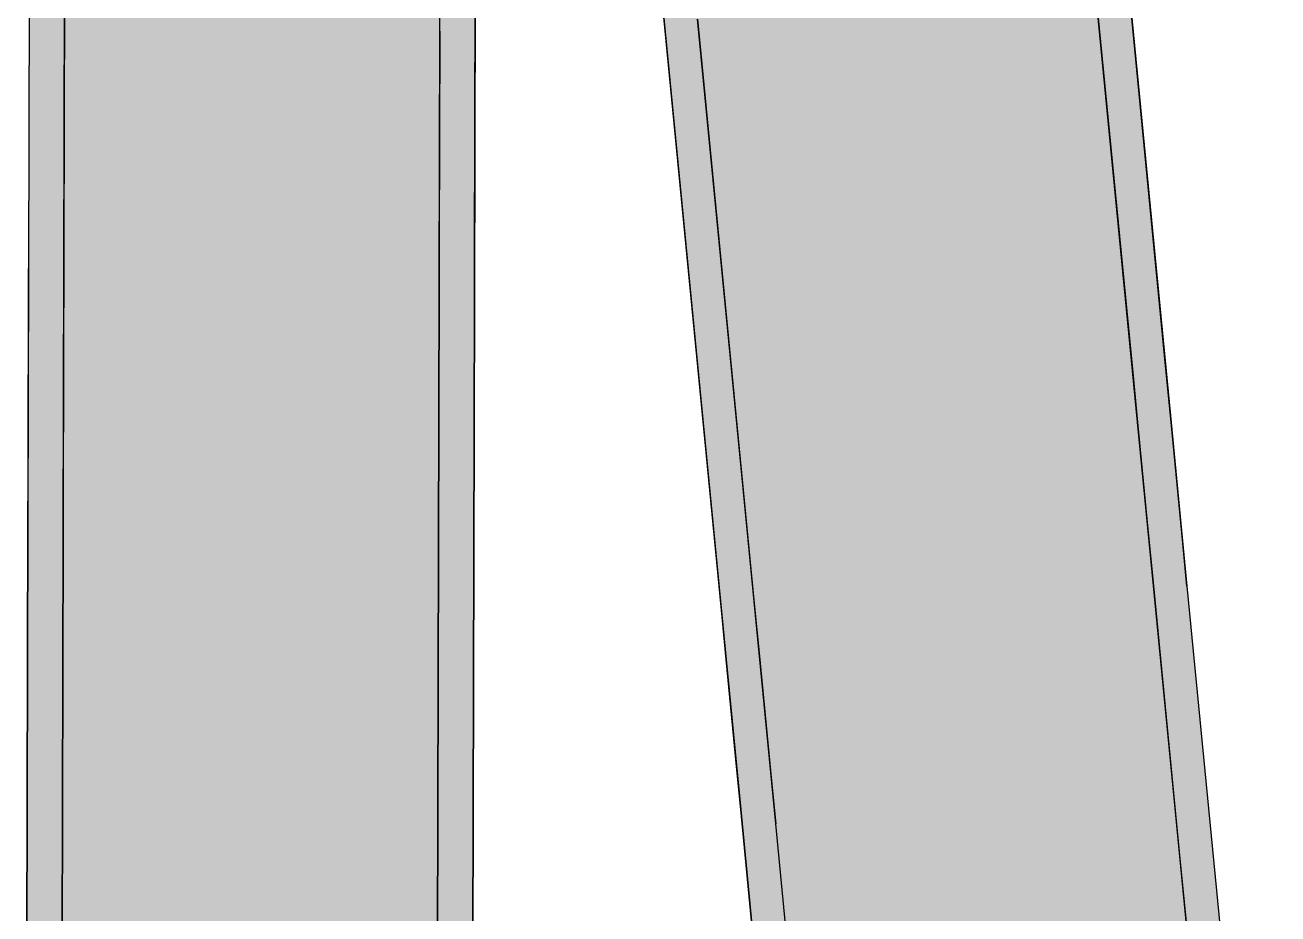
# Model space of a CAD drawing. Extents: x 0 to 2378, y 0 to 1682.
# Drawn here: x 1320.1 to 1395.5, y 1319.7 to 1373.2 of the extents above; entities that cross this region are included whole.
import ezdxf

# ---------------------------------------------------------------- set-up
doc = ezdxf.new("R2010")
doc.units = 0
doc.layers.add('SOMBRA', color=8, linetype='CONTINUOUS')
doc.layers.add('VISIBLE', color=7, linetype='CONTINUOUS')

msp = doc.modelspace()

# ---------------------------------------------------------------- linework, layer by layer
at = {"layer": 'SOMBRA', "color": 252}
for points in [[(1322.5187, 1392.8222), (1347.1442, 1359.2286), (1347.2675, 1407.1109)], [(1322.3891, 1342.4567), (1322.5187, 1392.8222), (1321.8198, 1381.9911)], [(1322.5187, 1392.8222), (1322.5137, 1390.8872), (1330.7908, 1349.787)], [(1322.5187, 1392.8222), (1330.7908, 1349.787), (1347.1442, 1359.2286)], [(1322.3955, 1344.9399), (1330.7908, 1349.787), (1322.5137, 1390.8872)], [(1385.3098, 1387.8252), (1360.5611, 1373.5365), (1363.9761, 1338.3931)], [(1385.3098, 1387.8252), (1363.9761, 1338.3931), (1380.4186, 1347.8862)], [(1388.7248, 1352.6818), (1385.3098, 1387.8252), (1380.4186, 1347.8862)], [(1320.4528, 1360.8087), (1320.5484, 1385.1522), (1320.3723, 1384.2985)], [(1321.8198, 1381.9911), (1320.5484, 1385.1522), (1320.4528, 1360.8087)], [(1320.4528, 1360.8087), (1320.3723, 1384.2985), (1320.306, 1358.5338)], [(1362.2879, 1335.0123), (1357.9377, 1384.0734), (1357.4385, 1384.9163)], [(1362.2879, 1335.0123), (1363.3616, 1335.2323), (1357.9377, 1384.0734)], [(1363.3616, 1335.2323), (1360.0449, 1376.9781), (1357.9377, 1384.0734)], [(1321.266, 1342.9103), (1321.8198, 1381.9911), (1320.4528, 1360.8087)], [(1322.3891, 1342.4567), (1321.8198, 1381.9911), (1321.266, 1342.9103)], [(1363.3616, 1335.2323), (1364.1556, 1335.3949), (1360.0449, 1376.9781)], [(1364.1556, 1335.3949), (1360.5611, 1373.5365), (1360.0449, 1376.9781)], [(1364.1556, 1335.3949), (1364.2653, 1335.4174), (1360.5611, 1373.5365)], [(1320.3839, 1343.2664), (1320.4528, 1360.8087), (1320.306, 1358.5338)], [(1321.266, 1342.9103), (1320.4528, 1360.8087), (1320.3839, 1343.2664)], [(1330.7908, 1349.787), (1347.1379, 1356.7454), (1347.1442, 1359.2286)], [(1320.3839, 1343.2664), (1320.306, 1358.5338), (1320.2668, 1343.3137)], [(1330.7908, 1349.787), (1331.2382, 1347.5657), (1347.1379, 1356.7454)], [(1331.2382, 1347.5657), (1346.9713, 1292.0342), (1347.1379, 1356.7454)], [(1389.014, 1349.7061), (1388.7248, 1352.6818), (1380.4186, 1347.8862)], [(1322.3955, 1344.9399), (1331.2382, 1347.5657), (1330.7908, 1349.787)], [(1389.7611, 1342.018), (1389.014, 1349.7061), (1380.0045, 1344.5044)], [(1389.014, 1349.7061), (1380.4186, 1347.8862), (1380.0045, 1344.5044)], [(1322.2226, 1277.7455), (1342.8954, 1289.681), (1331.2382, 1347.5657)], [(1322.2226, 1277.7455), (1331.2382, 1347.5657), (1322.3891, 1342.4567)], [(1322.3955, 1344.9399), (1322.3891, 1342.4567), (1331.2382, 1347.5657)], [(1331.2382, 1347.5657), (1342.8954, 1289.681), (1346.9713, 1292.0342)], [(1363.9761, 1338.3931), (1380.0045, 1344.5044), (1380.4186, 1347.8862)], [(1363.9761, 1338.3931), (1364.2653, 1335.4174), (1380.0045, 1344.5044)], [(1364.2653, 1335.4174), (1378.9345, 1335.7672), (1380.0045, 1344.5044)], [(1389.7611, 1342.018), (1380.0045, 1344.5044), (1378.9345, 1335.7672)], [(1320.1201, 1276.0798), (1320.2668, 1343.3137), (1320.0938, 1276.0861)], [(1320.1201, 1276.0798), (1320.3839, 1343.2664), (1320.2668, 1343.3137)], [(1320.3183, 1276.0323), (1320.3839, 1343.2664), (1320.1201, 1276.0798)], [(1320.3183, 1276.0323), (1321.266, 1342.9103), (1320.3839, 1343.2664)], [(1321.1847, 1275.8248), (1321.266, 1342.9103), (1320.3183, 1276.0323)], [(1321.1847, 1275.8248), (1322.3891, 1342.4567), (1321.266, 1342.9103)], [(1321.1847, 1275.8248), (1322.2643, 1293.9592), (1322.3891, 1342.4567)], [(1390.0124, 1339.4323), (1389.7611, 1342.018), (1378.9345, 1335.7672)], [(1395.4851, 1283.1136), (1390.0124, 1339.4323), (1378.5746, 1332.8287)], [(1390.0124, 1339.4323), (1378.9345, 1335.7672), (1378.5746, 1332.8287)], [(1362.2879, 1335.0123), (1364.4453, 1325.474), (1363.3616, 1335.2323)], [(1363.3616, 1335.2323), (1365.165, 1325.1834), (1364.1556, 1335.3949)], [(1363.3616, 1335.2323), (1364.4453, 1325.474), (1365.165, 1325.1834)], [(1364.1556, 1335.3949), (1365.2636, 1325.1436), (1364.2653, 1335.4174)], [(1364.1556, 1335.3949), (1365.165, 1325.1834), (1365.2636, 1325.1436)], [(1364.2653, 1335.4174), (1365.0123, 1327.7293), (1378.9345, 1335.7672)], [(1365.0123, 1327.7293), (1378.5746, 1332.8287), (1378.9345, 1335.7672)], [(1362.2879, 1335.0123), (1363.1645, 1325.9912), (1364.4453, 1325.474)], [(1365.0123, 1327.7293), (1365.2636, 1325.1436), (1378.5746, 1332.8287)], [(1365.2636, 1325.1436), (1370.7363, 1268.8249), (1378.5746, 1332.8287)], [(1395.4851, 1283.1136), (1378.5746, 1332.8287), (1370.7363, 1268.8249)], [(1363.1645, 1325.9912), (1365.6414, 1300.5019), (1370.7363, 1268.8249)], [(1363.1645, 1325.9912), (1370.7363, 1268.8249), (1364.4453, 1325.474)], [(1364.4453, 1325.474), (1370.7363, 1268.8249), (1365.165, 1325.1834)], [(1365.165, 1325.1834), (1370.7363, 1268.8249), (1365.2636, 1325.1436)]]:
    msp.add_solid(points, dxfattribs=at)
at = {"layer": 'SOMBRA', "color": 253}
for points in [[(1347.2675, 1407.1109), (1347.1379, 1356.7454), (1346.0147, 1357.199)], [(1347.2675, 1407.1109), (1346.0147, 1357.199), (1346.5685, 1396.2797)], [(1345.2972, 1399.4409), (1345.2016, 1375.0974), (1345.0548, 1372.8225)], [(1345.2972, 1399.4409), (1345.0548, 1372.8225), (1345.121, 1398.5872)], [(1345.121, 1398.5872), (1326.7035, 1362.2274), (1322.1284, 1385.3124)], [(1345.121, 1398.5872), (1345.0548, 1372.8225), (1326.7035, 1362.2274)], [(1387.0366, 1349.301), (1382.1873, 1399.205), (1382.6864, 1398.3621)], [(1387.0366, 1349.301), (1382.6864, 1398.3621), (1388.1104, 1349.521)], [(1388.1104, 1349.521), (1382.6864, 1398.3621), (1384.7936, 1391.2667)], [(1346.5685, 1396.2797), (1346.0147, 1357.199), (1345.1327, 1357.5551)], [(1346.5685, 1396.2797), (1345.1327, 1357.5551), (1345.2016, 1375.0974)], [(1388.1104, 1349.521), (1384.7936, 1391.2667), (1388.9043, 1349.6836)], [(1388.9043, 1349.6836), (1384.7936, 1391.2667), (1385.3098, 1387.8252)], [(1378.0027, 1347.2306), (1358.4539, 1374.4673), (1383.2026, 1388.756)], [(1378.0027, 1347.2306), (1383.2026, 1388.756), (1386.7472, 1352.2792)], [(1388.9043, 1349.6836), (1385.3098, 1387.8252), (1389.014, 1349.7061)], [(1320.306, 1358.5338), (1322.1284, 1385.3124), (1326.7035, 1362.2274)], [(1320.306, 1358.5338), (1320.3723, 1384.2985), (1322.1284, 1385.3124)], [(1345.2016, 1375.0974), (1345.1327, 1357.5551), (1345.0156, 1357.6024)], [(1345.2016, 1375.0974), (1345.0156, 1357.6024), (1345.0548, 1372.8225)], [(1378.0027, 1347.2306), (1361.9985, 1337.9905), (1358.4539, 1374.4673)], [(1345.0548, 1372.8225), (1328.9651, 1350.8153), (1326.7035, 1362.2274)], [(1345.0548, 1372.8225), (1345.022, 1360.0857), (1328.9651, 1350.8153)], [(1320.2732, 1345.797), (1326.7035, 1362.2274), (1328.9651, 1350.8153)], [(1320.2732, 1345.797), (1320.306, 1358.5338), (1326.7035, 1362.2274)], [(1345.022, 1360.0857), (1329.4061, 1348.5903), (1328.9651, 1350.8153)], [(1345.022, 1360.0857), (1345.0156, 1357.6024), (1329.4061, 1348.5903)], [(1345.0156, 1357.6024), (1340.9591, 1290.2955), (1329.4061, 1348.5903)], [(1345.0156, 1357.6024), (1344.8482, 1292.5408), (1340.9591, 1290.2955)], [(1345.1327, 1357.5551), (1344.8426, 1290.3748), (1345.0156, 1357.6024)], [(1345.1327, 1357.5551), (1344.8688, 1290.3685), (1344.8426, 1290.3748)], [(1346.0147, 1357.199), (1344.8688, 1290.3685), (1345.1327, 1357.5551)], [(1346.0147, 1357.199), (1345.0671, 1290.321), (1344.8688, 1290.3685)], [(1347.1379, 1356.7454), (1345.0671, 1290.321), (1346.0147, 1357.199)], [(1347.1379, 1356.7454), (1345.9334, 1290.1135), (1345.0671, 1290.321)], [(1347.1379, 1356.7454), (1347.013, 1308.2479), (1345.9334, 1290.1135)], [(1377.5782, 1343.8402), (1386.7472, 1352.2792), (1387.0366, 1349.301)], [(1377.5782, 1343.8402), (1378.0027, 1347.2306), (1386.7472, 1352.2792)], [(1320.2668, 1343.3137), (1328.9651, 1350.8153), (1329.4061, 1348.5903)], [(1320.2668, 1343.3137), (1320.2732, 1345.797), (1328.9651, 1350.8153)], [(1387.9133, 1340.2799), (1387.0366, 1349.301), (1388.1104, 1349.521)], [(1387.9133, 1340.2799), (1388.1104, 1349.521), (1389.1941, 1339.7627)], [(1389.1941, 1339.7627), (1388.1104, 1349.521), (1388.9043, 1349.6836)], [(1389.9138, 1339.4721), (1388.9043, 1349.6836), (1389.014, 1349.7061)], [(1389.1941, 1339.7627), (1388.9043, 1349.6836), (1389.9138, 1339.4721)], [(1389.9138, 1339.4721), (1389.014, 1349.7061), (1390.0124, 1339.4323)], [(1376.6608, 1336.5141), (1387.0366, 1349.301), (1387.662, 1342.8657)], [(1376.6608, 1336.5141), (1377.5782, 1343.8402), (1387.0366, 1349.301)], [(1320.0994, 1278.2521), (1329.4061, 1348.5903), (1340.9591, 1290.2955)], [(1320.0994, 1278.2521), (1320.2668, 1343.3137), (1329.4061, 1348.5903)], [(1378.0027, 1347.2306), (1362.2879, 1335.0123), (1361.9985, 1337.9905)], [(1378.0027, 1347.2306), (1377.5782, 1343.8402), (1362.2879, 1335.0123)], [(1362.9133, 1328.577), (1362.2879, 1335.0123), (1377.5782, 1343.8402)], [(1362.9133, 1328.577), (1377.5782, 1343.8402), (1376.6608, 1336.5141)], [(1376.2922, 1333.5705), (1387.662, 1342.8657), (1387.9133, 1340.2799)], [(1376.2922, 1333.5705), (1376.6608, 1336.5141), (1387.662, 1342.8657)], [(1373.8936, 1314.4161), (1387.9133, 1340.2799), (1389.5483, 1323.4544)], [(1373.8936, 1314.4161), (1376.2922, 1333.5705), (1387.9133, 1340.2799)], [(1390.3902, 1314.7906), (1387.9133, 1340.2799), (1389.1941, 1339.7627)], [(1390.3902, 1314.7906), (1389.1941, 1339.7627), (1395.4851, 1283.1136)], [(1389.1941, 1339.7627), (1389.9138, 1339.4721), (1395.4851, 1283.1136)], [(1389.9138, 1339.4721), (1390.0124, 1339.4323), (1395.4851, 1283.1136)], [(1362.9133, 1328.577), (1376.6608, 1336.5141), (1376.2922, 1333.5705)], [(1362.9133, 1328.577), (1376.2922, 1333.5705), (1363.1645, 1325.9912)], [(1364.7995, 1309.1657), (1363.1645, 1325.9912), (1376.2922, 1333.5705)], [(1364.7995, 1309.1657), (1376.2922, 1333.5705), (1373.8936, 1314.4161)], [(1368.6292, 1269.7557), (1389.5483, 1323.4544), (1393.3779, 1284.0444)], [(1368.6292, 1269.7557), (1373.8936, 1314.4161), (1389.5483, 1323.4544)]]:
    msp.add_solid(points, dxfattribs=at)
at = {"layer": 'VISIBLE'}
for p, q in [((1347.2675, 1407.1109), (1347.1379, 1356.7454)), ((1347.1442, 1359.2286), (1347.2675, 1407.1109)), ((1345.0548, 1372.8225), (1345.121, 1398.5872)), ((1387.0366, 1349.301), (1382.1873, 1399.205)), ((1322.3891, 1342.4567), (1322.5187, 1392.8222)), ((1322.5137, 1390.8872), (1322.3955, 1344.9399)), ((1383.2026, 1388.756), (1386.7472, 1352.2792)), ((1385.3098, 1387.8252), (1389.014, 1349.7061)), ((1388.7248, 1352.6818), (1385.3098, 1387.8252)), ((1320.3723, 1384.2985), (1320.306, 1358.5338)), ((1357.4385, 1384.9163), (1362.2879, 1335.0123)), ((1361.9985, 1337.9905), (1358.4539, 1374.4673)), ((1364.2653, 1335.4174), (1360.5611, 1373.5365)), ((1360.5611, 1373.5365), (1363.9761, 1338.3931)), ((1345.0156, 1357.6024), (1345.0548, 1372.8225)), ((1345.0548, 1372.8225), (1345.022, 1360.0857)), ((1345.022, 1360.0857), (1345.0156, 1357.6024)), ((1347.1379, 1356.7454), (1347.1442, 1359.2286)), ((1320.306, 1358.5338), (1320.2668, 1343.3137)), ((1320.2732, 1345.797), (1320.306, 1358.5338)), ((1344.8426, 1290.3748), (1345.0156, 1357.6024)), ((1345.0156, 1357.6024), (1344.8482, 1292.5408)), ((1346.9713, 1292.0342), (1347.1379, 1356.7454)), ((1347.1379, 1356.7454), (1347.013, 1308.2479)), ((1389.014, 1349.7061), (1388.7248, 1352.6818)), ((1386.7472, 1352.2792), (1387.0366, 1349.301)), ((1389.014, 1349.7061), (1390.0124, 1339.4323)), ((1389.7611, 1342.018), (1389.014, 1349.7061)), ((1387.9133, 1340.2799), (1387.0366, 1349.301)), ((1387.0366, 1349.301), (1387.662, 1342.8657)), ((1320.2668, 1343.3137), (1320.2732, 1345.797)), ((1322.3955, 1344.9399), (1322.3891, 1342.4567)), ((1320.2668, 1343.3137), (1320.0938, 1276.0861)), ((1320.0994, 1278.2521), (1320.2668, 1343.3137)), ((1387.662, 1342.8657), (1387.9133, 1340.2799)), ((1322.3891, 1342.4567), (1322.2226, 1277.7455)), ((1322.2643, 1293.9592), (1322.3891, 1342.4567)), ((1390.0124, 1339.4323), (1389.7611, 1342.018)), ((1390.3902, 1314.7906), (1387.9133, 1340.2799)), ((1387.9133, 1340.2799), (1389.5483, 1323.4544)), ((1390.0124, 1339.4323), (1395.4851, 1283.1136)), ((1363.9761, 1338.3931), (1364.2653, 1335.4174)), ((1362.2879, 1335.0123), (1361.9985, 1337.9905)), ((1365.2636, 1325.1436), (1364.2653, 1335.4174)), ((1364.2653, 1335.4174), (1365.0123, 1327.7293)), ((1362.2879, 1335.0123), (1363.1645, 1325.9912)), ((1362.9133, 1328.577), (1362.2879, 1335.0123)), ((1363.1645, 1325.9912), (1362.9133, 1328.577)), ((1365.0123, 1327.7293), (1365.2636, 1325.1436)), ((1363.1645, 1325.9912), (1365.6414, 1300.5019)), ((1364.7995, 1309.1657), (1363.1645, 1325.9912)), ((1370.7363, 1268.8249), (1365.2636, 1325.1436)), ((1389.5483, 1323.4544), (1393.3779, 1284.0444))]:
    msp.add_line(p, q, dxfattribs=at)

doc.saveas('drawing.dxf')
